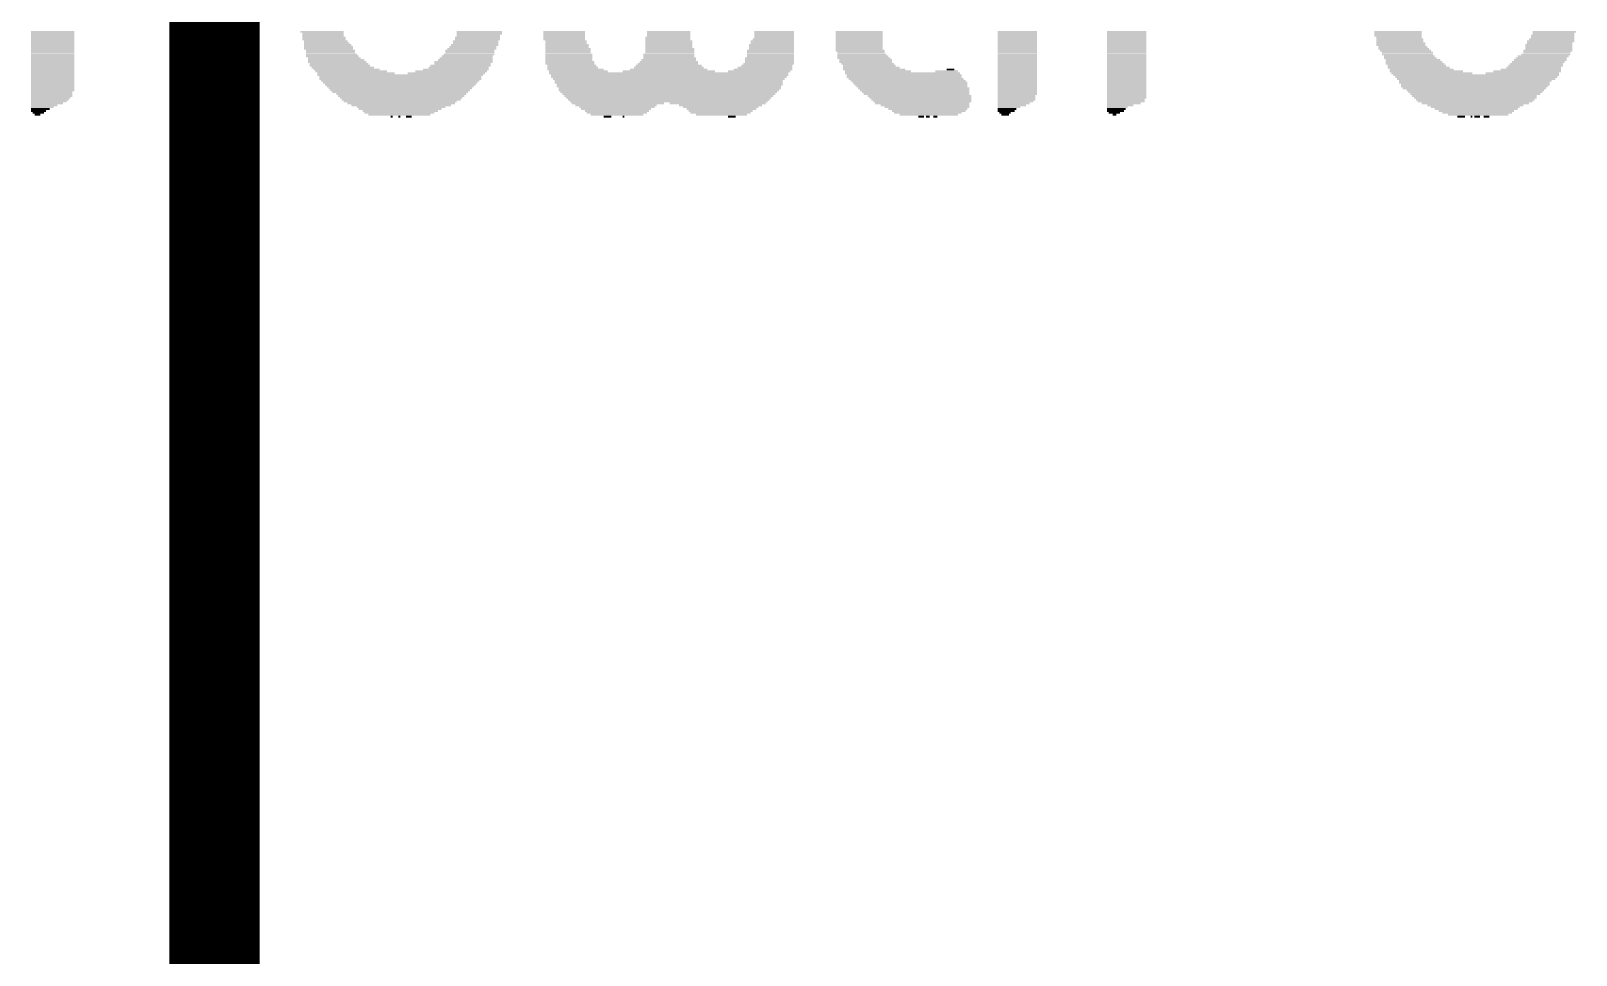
# Model space of a CAD drawing. Extents: x 6 to 93.4, y 7 to 66.
# Drawn here: x 16.53 to 21.73, y 20.72 to 23.83 of the extents above; entities that cross this region are included whole.
import ezdxf

# ---------------------------------------------------------------- set-up
doc = ezdxf.new("R2010")
doc.units = 0
doc.layers.add('1', color=22, linetype='CONTINUOUS')
doc.layers.add('21', color=7, linetype='CONTINUOUS')

# ---------------------------------------------------------------- blocks, each defined once
blk = doc.blocks.new('RECT')
blk.add_solid([(-0.5, -0.5), (0.5, -0.5), (-0.5, 0.5), (0.5, 0.5)])

msp = doc.modelspace()

# ---------------------------------------------------------------- linework, layer by layer
at = {"layer": '1', "const_width": 0.3048}
msp.add_lwpolyline([(17.145, 30.637), (17.145, 10.795)], dxfattribs=at)

# ---------------------------------------------------------------- block references
at = {"layer": '21'}
for p, xscale, yscale in [((16.5992, 23.8288), 0.146, 0.0064), ((16.5992, 23.8224), 0.146, 0.0063), ((16.5992, 23.8161), 0.146, 0.0064), ((16.5992, 23.8098), 0.146, 0.0063), ((16.5992, 23.8034), 0.146, 0.0064), ((16.5992, 23.7971), 0.146, 0.0063), ((17.5072, 23.8288), 0.1461, 0.0064), ((17.5136, 23.8098), 0.146, 0.0063), ((17.5136, 23.8034), 0.146, 0.0064), ((17.5105, 23.8224), 0.1397, 0.0063), ((17.5105, 23.8161), 0.1397, 0.0064), ((17.52, 23.7971), 0.1461, 0.0063), ((18.0248, 23.7971), 0.1524, 0.0063), ((18.0311, 23.8098), 0.1524, 0.0063), ((18.0311, 23.8034), 0.1524, 0.0064), ((18.0375, 23.8288), 0.1524, 0.0064), ((18.0375, 23.8224), 0.1524, 0.0063), ((18.0343, 23.8161), 0.146, 0.0064), ((18.3233, 23.8288), 0.1397, 0.0064), ((18.3233, 23.8224), 0.1397, 0.0063), ((18.3233, 23.8161), 0.1397, 0.0064), ((18.3233, 23.8098), 0.1397, 0.0063), ((18.3233, 23.8034), 0.1397, 0.0064), ((18.3296, 23.7971), 0.1397, 0.0063), ((18.6725, 23.8098), 0.1524, 0.0063), ((18.6725, 23.8034), 0.1524, 0.0064), ((18.6757, 23.7971), 0.1587, 0.0063), ((18.6757, 23.8288), 0.1461, 0.0064), ((18.6757, 23.8224), 0.1461, 0.0063), ((18.6757, 23.8161), 0.1461, 0.0064), ((19.0249, 23.7971), 0.146, 0.0063), ((19.0281, 23.8034), 0.1397, 0.0064), ((19.0312, 23.8288), 0.1333, 0.0064), ((19.0312, 23.8224), 0.1333, 0.0063), ((19.0312, 23.8161), 0.1333, 0.0064), ((19.0312, 23.8098), 0.1333, 0.0063), ((19.317, 23.8288), 0.1588, 0.0064), ((19.317, 23.8224), 0.1588, 0.0063), ((19.317, 23.8161), 0.1588, 0.0064), ((19.317, 23.8098), 0.1588, 0.0063), ((19.317, 23.8034), 0.1588, 0.0064), ((19.317, 23.7971), 0.1588, 0.0063), ((19.8504, 23.8288), 0.1334, 0.0064), ((19.8504, 23.8224), 0.1334, 0.0063), ((19.8504, 23.8161), 0.1334, 0.0064), ((19.8504, 23.8098), 0.1334, 0.0063), ((19.8504, 23.8034), 0.1334, 0.0064), ((19.8504, 23.7971), 0.1334, 0.0063), ((20.2187, 23.8288), 0.1334, 0.0064), ((20.2187, 23.8224), 0.1334, 0.0063), ((20.2187, 23.8161), 0.1334, 0.0064), ((20.2187, 23.8098), 0.1334, 0.0063), ((20.2187, 23.8034), 0.1334, 0.0064), ((20.2187, 23.7971), 0.1334, 0.0063), ((21.1331, 23.8288), 0.1588, 0.0064), ((21.1331, 23.8224), 0.1588, 0.0063), ((21.1331, 23.8161), 0.1588, 0.0064), ((21.1363, 23.8098), 0.1524, 0.0063), ((21.1395, 23.8034), 0.1587, 0.0064), ((21.1395, 23.7971), 0.1587, 0.0063), ((21.6475, 23.7971), 0.1587, 0.0063), ((21.6506, 23.8034), 0.1524, 0.0064), ((21.6538, 23.8161), 0.146, 0.0064), ((21.6538, 23.8098), 0.146, 0.0063), ((21.6602, 23.8288), 0.1461, 0.0064), ((21.657, 23.8224), 0.1397, 0.0063), ((16.5992, 23.7907), 0.146, 0.0064), ((16.5992, 23.7843), 0.146, 0.0063), ((16.5992, 23.778), 0.146, 0.0064), ((16.5992, 23.7717), 0.146, 0.0063), ((16.5992, 23.7653), 0.146, 0.0064), ((16.5992, 23.759), 0.146, 0.0063), ((16.5992, 23.7526), 0.146, 0.0064), ((16.5992, 23.7462), 0.146, 0.0063), ((17.5231, 23.7907), 0.1524, 0.0064), ((17.5263, 23.7843), 0.1588, 0.0063), ((17.5295, 23.778), 0.1651, 0.0064), ((17.5295, 23.7717), 0.1651, 0.0063), ((17.5358, 23.7653), 0.1651, 0.0064), ((17.5358, 23.759), 0.1651, 0.0063), ((17.539, 23.7526), 0.1714, 0.0064), ((17.5422, 23.7462), 0.1778, 0.0063), ((17.9962, 23.7462), 0.1714, 0.0063), ((18.0025, 23.7526), 0.1715, 0.0064), ((18.0058, 23.7653), 0.1651, 0.0064), ((18.0058, 23.759), 0.1651, 0.0063), ((18.0121, 23.7717), 0.1651, 0.0063), ((18.0153, 23.778), 0.1587, 0.0064), ((18.0216, 23.7843), 0.1588, 0.0063), ((18.0248, 23.7907), 0.1524, 0.0064), ((18.3359, 23.7717), 0.1524, 0.0063), ((18.3359, 23.7653), 0.1524, 0.0064), ((18.3359, 23.759), 0.1524, 0.0063), ((18.3391, 23.7526), 0.1588, 0.0064), ((18.3391, 23.7462), 0.1588, 0.0063), ((18.3296, 23.7907), 0.1397, 0.0064), ((18.3328, 23.7843), 0.1461, 0.0063), ((18.3328, 23.778), 0.1461, 0.0064), ((18.6757, 23.7526), 0.1715, 0.0064), ((18.6757, 23.7462), 0.1715, 0.0063), ((18.6757, 23.7907), 0.1587, 0.0064), ((18.6757, 23.7843), 0.1587, 0.0063), ((18.6757, 23.778), 0.1587, 0.0064), ((18.6789, 23.7717), 0.1651, 0.0063), ((18.6789, 23.7653), 0.1651, 0.0064), ((18.6789, 23.759), 0.1651, 0.0063), ((19.0186, 23.7653), 0.1587, 0.0064), ((19.0186, 23.759), 0.1587, 0.0063), ((19.0186, 23.7526), 0.1587, 0.0064), ((19.0186, 23.7462), 0.1587, 0.0063), ((19.0217, 23.7843), 0.1524, 0.0063), ((19.0217, 23.778), 0.1524, 0.0064), ((19.0217, 23.7717), 0.1524, 0.0063), ((19.0249, 23.7907), 0.146, 0.0064), ((19.317, 23.7907), 0.1588, 0.0064), ((19.317, 23.7843), 0.1588, 0.0063), ((19.317, 23.778), 0.1588, 0.0064), ((19.317, 23.7717), 0.1588, 0.0063), ((19.3202, 23.7653), 0.1651, 0.0064), ((19.3234, 23.759), 0.1587, 0.0063), ((19.3266, 23.7526), 0.1651, 0.0064), ((19.3297, 23.7462), 0.1714, 0.0063), ((19.8504, 23.7907), 0.1334, 0.0064), ((19.8504, 23.7843), 0.1334, 0.0063), ((19.8504, 23.778), 0.1334, 0.0064), ((19.8504, 23.7717), 0.1334, 0.0063), ((19.8504, 23.7653), 0.1334, 0.0064), ((19.8504, 23.759), 0.1334, 0.0063), ((19.8504, 23.7526), 0.1334, 0.0064), ((19.8504, 23.7462), 0.1334, 0.0063), ((20.2187, 23.7907), 0.1334, 0.0064), ((20.2187, 23.7843), 0.1334, 0.0063), ((20.2187, 23.778), 0.1334, 0.0064), ((20.2187, 23.7717), 0.1334, 0.0063), ((20.2187, 23.7653), 0.1334, 0.0064), ((20.2187, 23.759), 0.1334, 0.0063), ((20.2187, 23.7526), 0.1334, 0.0064), ((20.2187, 23.7462), 0.1334, 0.0063), ((21.1426, 23.7907), 0.1651, 0.0064), ((21.1426, 23.7843), 0.1651, 0.0063), ((21.1489, 23.778), 0.1651, 0.0064), ((21.1522, 23.7717), 0.1715, 0.0063), ((21.1585, 23.7653), 0.1714, 0.0064), ((21.1649, 23.759), 0.1715, 0.0063), ((21.1649, 23.7526), 0.1715, 0.0064), ((21.1712, 23.7462), 0.1714, 0.0063), ((21.6221, 23.7462), 0.1715, 0.0063), ((21.6316, 23.7526), 0.1651, 0.0064), ((21.6348, 23.759), 0.1587, 0.0063), ((21.638, 23.7653), 0.1651, 0.0064), ((21.6411, 23.7843), 0.1588, 0.0063), ((21.6411, 23.778), 0.1588, 0.0064), ((21.6411, 23.7717), 0.1588, 0.0063), ((21.6443, 23.7907), 0.1524, 0.0064), ((16.5992, 23.7399), 0.146, 0.0064), ((16.5992, 23.7336), 0.146, 0.0063), ((16.5992, 23.7272), 0.146, 0.0064), ((16.5992, 23.7209), 0.146, 0.0063), ((16.5992, 23.7145), 0.146, 0.0064), ((16.5992, 23.7081), 0.146, 0.0063), ((16.5992, 23.7018), 0.146, 0.0064), ((16.5992, 23.6955), 0.146, 0.0063), ((17.5485, 23.7399), 0.1778, 0.0064), ((17.5549, 23.7336), 0.1905, 0.0063), ((17.5581, 23.7272), 0.1969, 0.0064), ((17.5644, 23.7209), 0.1968, 0.0063), ((17.5676, 23.7145), 0.2032, 0.0064), ((17.5771, 23.7081), 0.2096, 0.0063), ((17.5898, 23.7018), 0.2222, 0.0064), ((17.6057, 23.6955), 0.2413, 0.0063), ((17.9423, 23.6955), 0.2413, 0.0063), ((17.9581, 23.7018), 0.2222, 0.0064), ((17.9676, 23.7081), 0.2032, 0.0063), ((17.974, 23.7145), 0.2032, 0.0064), ((17.9835, 23.7272), 0.1968, 0.0064), ((17.9804, 23.7209), 0.1905, 0.0063), ((17.9899, 23.7336), 0.1841, 0.0063), ((17.993, 23.7399), 0.1778, 0.0064), ((18.3422, 23.7272), 0.1651, 0.0064), ((18.3422, 23.7209), 0.1651, 0.0063), ((18.3391, 23.7399), 0.1588, 0.0064), ((18.3391, 23.7336), 0.1588, 0.0063), ((18.3486, 23.7145), 0.1651, 0.0064), ((18.3518, 23.7081), 0.1714, 0.0063), ((18.3614, 23.7018), 0.1905, 0.0064), ((18.3709, 23.6955), 0.1969, 0.0063), ((18.6757, 23.6955), 0.3111, 0.0063), ((18.6757, 23.7018), 0.2603, 0.0064), ((18.6757, 23.7081), 0.2349, 0.0063), ((18.6757, 23.7145), 0.2223, 0.0064), ((18.6725, 23.7209), 0.2032, 0.0063), ((18.6757, 23.7272), 0.1969, 0.0064), ((18.6757, 23.7336), 0.1841, 0.0063), ((18.6788, 23.7399), 0.1778, 0.0064), ((18.9805, 23.6955), 0.2095, 0.0063), ((18.9931, 23.7018), 0.1969, 0.0064), ((18.9995, 23.7081), 0.1842, 0.0063), ((19.0059, 23.7145), 0.1715, 0.0064), ((19.0122, 23.7209), 0.1714, 0.0063), ((19.0154, 23.7399), 0.1651, 0.0064), ((19.0154, 23.7336), 0.1651, 0.0063), ((19.0154, 23.7272), 0.1651, 0.0064), ((19.3329, 23.7399), 0.1778, 0.0064), ((19.3392, 23.7336), 0.1778, 0.0063), ((19.3392, 23.7272), 0.1778, 0.0064), ((19.3456, 23.7209), 0.1778, 0.0063), ((19.3519, 23.7145), 0.1778, 0.0064), ((19.3583, 23.7081), 0.1905, 0.0063), ((19.3678, 23.7018), 0.2096, 0.0064), ((19.3805, 23.6955), 0.2222, 0.0063), ((19.6123, 23.6955), 0.0762, 0.0063), ((19.625, 23.7018), 0.0254, 0.0064), ((19.8504, 23.7399), 0.1334, 0.0064), ((19.8504, 23.7336), 0.1334, 0.0063), ((19.8504, 23.7272), 0.1334, 0.0064), ((19.8504, 23.7209), 0.1334, 0.0063), ((19.8504, 23.7145), 0.1334, 0.0064), ((19.8504, 23.7081), 0.1334, 0.0063), ((19.8504, 23.7018), 0.1334, 0.0064), ((19.8504, 23.6955), 0.1334, 0.0063), ((20.2187, 23.7399), 0.1334, 0.0064), ((20.2187, 23.7336), 0.1334, 0.0063), ((20.2187, 23.7272), 0.1334, 0.0064), ((20.2187, 23.7209), 0.1334, 0.0063), ((20.2187, 23.7145), 0.1334, 0.0064), ((20.2187, 23.7081), 0.1334, 0.0063), ((20.2187, 23.7018), 0.1334, 0.0064), ((20.2187, 23.6955), 0.1334, 0.0063), ((21.1744, 23.7399), 0.1778, 0.0064), ((21.1839, 23.7336), 0.1842, 0.0063), ((21.187, 23.7272), 0.1905, 0.0064), ((21.1903, 23.7209), 0.1969, 0.0063), ((21.1966, 23.7145), 0.1968, 0.0064), ((21.203, 23.7081), 0.2095, 0.0063), ((21.2125, 23.7018), 0.2159, 0.0064), ((21.2284, 23.6955), 0.2477, 0.0063), ((21.5681, 23.6955), 0.2286, 0.0063), ((21.5808, 23.7018), 0.2032, 0.0064), ((21.5903, 23.7081), 0.1842, 0.0063), ((21.5967, 23.7145), 0.1841, 0.0064), ((21.5998, 23.7209), 0.1778, 0.0063), ((21.6062, 23.7272), 0.1778, 0.0064), ((21.6125, 23.7336), 0.1778, 0.0063), ((21.6157, 23.7399), 0.1714, 0.0064), ((16.5992, 23.6891), 0.146, 0.0064), ((16.5992, 23.6828), 0.146, 0.0063), ((16.5992, 23.6764), 0.146, 0.0064), ((16.5992, 23.67), 0.146, 0.0063), ((16.5992, 23.6637), 0.146, 0.0064), ((16.5992, 23.6574), 0.146, 0.0063), ((16.5992, 23.651), 0.146, 0.0064), ((16.5992, 23.6447), 0.146, 0.0063), ((16.5992, 23.6383), 0.146, 0.0064), ((17.6215, 23.6891), 0.2603, 0.0064), ((17.7708, 23.6828), 0.5588, 0.0063), ((17.7707, 23.6764), 0.5461, 0.0064), ((17.7707, 23.67), 0.5461, 0.0063), ((17.7708, 23.6637), 0.5334, 0.0064), ((17.7707, 23.6574), 0.5207, 0.0063), ((17.7708, 23.651), 0.508, 0.0064), ((17.7707, 23.6447), 0.4953, 0.0063), ((17.7708, 23.6383), 0.4826, 0.0064), ((17.9263, 23.6891), 0.2603, 0.0064), ((18.6757, 23.6891), 0.8065, 0.0064), ((18.6789, 23.6828), 0.8001, 0.0063), ((18.6757, 23.6764), 0.7937, 0.0064), ((18.6757, 23.67), 0.7811, 0.0063), ((18.6757, 23.6637), 0.7683, 0.0064), ((18.6757, 23.6574), 0.7683, 0.0063), ((18.6788, 23.651), 0.762, 0.0064), ((18.6757, 23.6447), 0.7557, 0.0063), ((18.6789, 23.6383), 0.7493, 0.0064), ((19.4631, 23.6891), 0.3873, 0.0064), ((19.4694, 23.6828), 0.3874, 0.0063), ((19.4694, 23.6764), 0.3874, 0.0064), ((19.4758, 23.67), 0.3873, 0.0063), ((19.4821, 23.6637), 0.3874, 0.0064), ((19.4885, 23.6574), 0.3873, 0.0063), ((19.4916, 23.651), 0.381, 0.0064), ((19.4948, 23.6447), 0.3746, 0.0063), ((19.5012, 23.6383), 0.3747, 0.0064), ((19.8504, 23.6891), 0.1334, 0.0064), ((19.8504, 23.6828), 0.1334, 0.0063), ((19.8504, 23.6764), 0.1334, 0.0064), ((19.8504, 23.67), 0.1334, 0.0063), ((19.8504, 23.6637), 0.1334, 0.0064), ((19.8504, 23.6574), 0.1334, 0.0063), ((19.8504, 23.651), 0.1334, 0.0064), ((19.8504, 23.6447), 0.1334, 0.0063), ((19.8504, 23.6383), 0.1334, 0.0064), ((20.2187, 23.6891), 0.1334, 0.0064), ((20.2187, 23.6828), 0.1334, 0.0063), ((20.2187, 23.6764), 0.1334, 0.0064), ((20.2187, 23.67), 0.1334, 0.0063), ((20.2187, 23.6637), 0.1334, 0.0064), ((20.2187, 23.6574), 0.1334, 0.0063), ((20.2187, 23.651), 0.1334, 0.0064), ((20.2187, 23.6447), 0.1334, 0.0063), ((20.2187, 23.6383), 0.1334, 0.0064), ((21.2474, 23.6891), 0.273, 0.0064), ((21.3966, 23.6828), 0.5588, 0.0063), ((21.3967, 23.6764), 0.5461, 0.0064), ((21.3966, 23.67), 0.5334, 0.0063), ((21.3903, 23.6574), 0.508, 0.0063), ((21.3935, 23.6637), 0.5143, 0.0064), ((21.3935, 23.651), 0.5017, 0.0064), ((21.3903, 23.6447), 0.4953, 0.0063), ((21.3903, 23.6383), 0.4826, 0.0064), ((21.5522, 23.6891), 0.2476, 0.0064), ((16.5992, 23.6319), 0.146, 0.0063), ((16.5897, 23.6002), 0.127, 0.0064), ((16.5865, 23.5938), 0.1206, 0.0063), ((16.5801, 23.5875), 0.1079, 0.0064), ((16.5961, 23.6256), 0.1397, 0.0064), ((16.5961, 23.6193), 0.1397, 0.0063), ((16.5961, 23.6129), 0.1397, 0.0064), ((16.5929, 23.6066), 0.1333, 0.0063), ((17.7707, 23.6319), 0.4699, 0.0063), ((17.7708, 23.6256), 0.4572, 0.0064), ((17.7739, 23.6193), 0.4381, 0.0063), ((17.7739, 23.6129), 0.4255, 0.0064), ((17.7739, 23.6066), 0.4127, 0.0063), ((17.7739, 23.6002), 0.4001, 0.0064), ((17.7708, 23.5938), 0.381, 0.0063), ((17.7739, 23.5875), 0.3619, 0.0064), ((18.6757, 23.6319), 0.7429, 0.0063), ((18.6757, 23.6256), 0.7303, 0.0064), ((18.6757, 23.6193), 0.7175, 0.0063), ((18.6757, 23.6129), 0.7049, 0.0064), ((18.6757, 23.6066), 0.6921, 0.0063), ((18.6757, 23.6002), 0.6795, 0.0064), ((18.6757, 23.5938), 0.6667, 0.0063), ((18.5042, 23.5875), 0.3112, 0.0064), ((18.8407, 23.5875), 0.3239, 0.0064), ((19.5044, 23.6319), 0.3683, 0.0063), ((19.5075, 23.6256), 0.362, 0.0064), ((19.5107, 23.6193), 0.3556, 0.0063), ((19.5202, 23.6129), 0.3492, 0.0064), ((19.5234, 23.6066), 0.3429, 0.0063), ((19.5266, 23.6002), 0.3365, 0.0064), ((19.5297, 23.5938), 0.3302, 0.0063), ((19.5297, 23.5875), 0.3175, 0.0064), ((19.8504, 23.6319), 0.1334, 0.0063), ((19.8504, 23.6256), 0.1334, 0.0064), ((19.8504, 23.6193), 0.1334, 0.0063), ((19.8472, 23.6129), 0.127, 0.0064), ((19.8472, 23.6066), 0.127, 0.0063), ((19.8472, 23.6002), 0.127, 0.0064), ((19.844, 23.5938), 0.1207, 0.0063), ((19.8377, 23.5875), 0.108, 0.0064), ((20.2187, 23.6319), 0.1334, 0.0063), ((20.2187, 23.6256), 0.1334, 0.0064), ((20.2187, 23.6193), 0.1334, 0.0063), ((20.2187, 23.6129), 0.1334, 0.0064), ((20.2187, 23.6066), 0.1334, 0.0063), ((20.2155, 23.6002), 0.127, 0.0064), ((20.2155, 23.5938), 0.127, 0.0063), ((20.2092, 23.5875), 0.1143, 0.0064), ((21.3935, 23.6319), 0.4635, 0.0063), ((21.3935, 23.6256), 0.4509, 0.0064), ((21.3935, 23.6193), 0.4381, 0.0063), ((21.3903, 23.6129), 0.4191, 0.0064), ((21.3935, 23.6066), 0.4127, 0.0063), ((21.3935, 23.6002), 0.4001, 0.0064), ((21.3935, 23.5938), 0.3873, 0.0063), ((21.3935, 23.5875), 0.3619, 0.0064), ((16.5707, 23.5812), 0.0889, 0.0063), ((16.5643, 23.5748), 0.0762, 0.0064), ((16.5516, 23.5621), 0.0508, 0.0064), ((16.558, 23.5685), 0.0635, 0.0063), ((16.5516, 23.5557), 0.0381, 0.0063), ((16.5484, 23.5494), 0.019, 0.0064), ((17.7739, 23.5812), 0.3365, 0.0063), ((17.7739, 23.5748), 0.2985, 0.0064), ((17.7708, 23.5685), 0.2794, 0.0063), ((17.7708, 23.5621), 0.254, 0.0064), ((17.7676, 23.5557), 0.235, 0.0063), ((17.7676, 23.5494), 0.2096, 0.0064), ((17.7422, 23.5431), 0.0064, 0.0063), ((17.7676, 23.5431), 0.0064, 0.0063), ((17.7994, 23.5431), 0.0191, 0.0063), ((18.4978, 23.5812), 0.2731, 0.0063), ((18.501, 23.5748), 0.254, 0.0064), ((18.4978, 23.5685), 0.2349, 0.0063), ((18.501, 23.5621), 0.2159, 0.0064), ((18.501, 23.5557), 0.2032, 0.0063), ((18.501, 23.5494), 0.1778, 0.0064), ((18.4693, 23.5431), 0.0254, 0.0063), ((18.5233, 23.5431), 0.0063, 0.0063), ((18.8503, 23.5812), 0.2794, 0.0063), ((18.8503, 23.5748), 0.254, 0.0064), ((18.8535, 23.5685), 0.2349, 0.0063), ((18.8503, 23.5621), 0.2159, 0.0064), ((18.8503, 23.5557), 0.2032, 0.0063), ((18.8535, 23.5494), 0.1715, 0.0064), ((18.8884, 23.5431), 0.0254, 0.0063), ((19.5393, 23.5812), 0.2985, 0.0063), ((19.5456, 23.5748), 0.2858, 0.0064), ((19.5488, 23.5685), 0.2667, 0.0063), ((19.552, 23.5621), 0.2477, 0.0064), ((19.5488, 23.5557), 0.2286, 0.0063), ((19.552, 23.5494), 0.1969, 0.0064), ((19.5266, 23.5431), 0.0191, 0.0063), ((19.5488, 23.5431), 0.0127, 0.0063), ((19.5741, 23.5431), 0.0127, 0.0063), ((19.8314, 23.5812), 0.0953, 0.0063), ((19.8218, 23.5748), 0.0762, 0.0064), ((19.8123, 23.5621), 0.0572, 0.0064), ((19.8155, 23.5685), 0.0635, 0.0063), ((19.8092, 23.5557), 0.0381, 0.0063), ((19.8091, 23.5494), 0.0254, 0.0064), ((20.1965, 23.5812), 0.0889, 0.0063), ((20.1869, 23.5748), 0.0699, 0.0064), ((20.1837, 23.5685), 0.0635, 0.0063), ((20.1806, 23.5621), 0.0572, 0.0064), ((20.1775, 23.5557), 0.0381, 0.0063), ((20.1775, 23.5494), 0.0127, 0.0064), ((21.3935, 23.5812), 0.3239, 0.0063), ((21.3935, 23.5748), 0.2985, 0.0064), ((21.3966, 23.5685), 0.2794, 0.0063), ((21.3966, 23.5621), 0.254, 0.0064), ((21.3998, 23.5557), 0.235, 0.0063), ((21.403, 23.5494), 0.2032, 0.0064), ((21.3458, 23.5431), 0.0254, 0.0063), ((21.3808, 23.5431), 0.0063, 0.0063), ((21.3998, 23.5431), 0.019, 0.0063), ((21.4316, 23.5431), 0.0191, 0.0063)]:
    msp.add_blockref('RECT', p, dxfattribs=dict(at, xscale=xscale, yscale=yscale))

doc.saveas('drawing.dxf')
